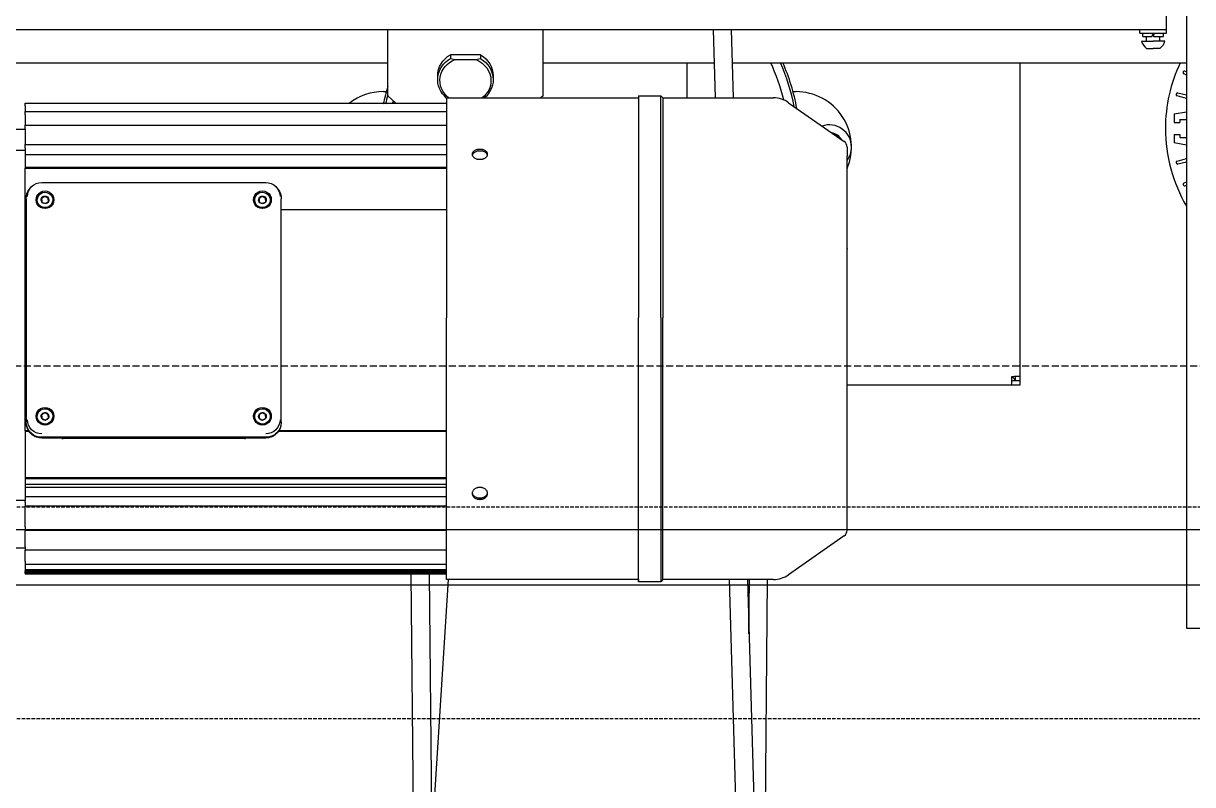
# Model space of a CAD drawing. Extents: x -1899985 to 1774885, y 556286 to 2175695.
# Drawn here: x -613982 to -613154, y 577311 to 577850 of the extents above; entities that cross this region are included whole.
import ezdxf

# ---------------------------------------------------------------- set-up
doc = ezdxf.new("R2010")
doc.units = 0
doc.header["$LTSCALE"] = 10
doc.header["$MEASUREMENT"] = 0
doc.linetypes.add('20剖面图$0$__DASH', pattern=[0.35, 0.25, -0.1])
doc.linetypes.add('20剖面图$0$DASH', pattern=[0.35, 0.25, -0.1])
for name, color, linetype in [('20剖面图$0$A-LIN-V', 9, 'Continuous'), ('20剖面图$0$EWHS5T6M-1', 7, 'Continuous'), ('20剖面图$0$EWHS5T6M-3', 7, 'Continuous'), ('20剖面图$0$FHSGH10105-主梁-06', 7, 'Continuous'), ('20剖面图$0$S-SB', 21, 'Continuous'), ('20剖面图$0$零件1^葫芦小车', 7, 'Continuous'), ('A-LIN-V', 9, 'Continuous')]:
    doc.layers.add(name, color=color, linetype=linetype)
doc.layers.add('20剖面图$0$A-加建区域', color=47, linetype='Continuous', plot=False)

# ---------------------------------------------------------------- blocks, each defined once
blk = doc.blocks.new('20剖面图$0$w432424324')
at = {"layer": '20剖面图$0$A-加建区域', "linetype": '20剖面图$0$DASH'}
for points in [[(-750464.66, 577507.45), (-768794.66, 577507.45)], [(-750464.66, 577357.45), (-768794.66, 577357.45)]]:
    blk.add_lwpolyline(points, dxfattribs=at)
blk = doc.blocks.new('20剖面图$0$吊车5')
at = {"color": 3}
blk.add_line((1560515.69, -79801.8), (1560515.69, -79803.37), dxfattribs=at)
at = {"layer": '20剖面图$0$EWHS5T6M-1', "color": 3, "linetype": 'Continuous'}
for p, q in [((1560550.26, -79460.49), (1560550.26, -79435.62)), ((1560785.97, -79658.02), (1560785.97, -79435.62)), ((1560785.97, -79663.89), (1560785.97, -79435.62)), ((1560903.83, -79435.62), (1560903.83, -79836.34)), ((1560903.83, -79444.34), (1560902.07, -79443.55)), ((1560902.91, -79441.52), (1560903.83, -79441.87)), ((1560334.98, -79456.05), (1560337.1, -79456.05)), ((1560625.14, -79456.05), (1560627.26, -79456.05)), ((1560903.83, -79460.82), (1560897.22, -79459.05)), ((1560897.73, -79456.91), (1560903.83, -79458.21)), ((1560895.11, -79471.89), (1560903.83, -79470.35)), ((1560895.11, -79471.89), (1560895.11, -79477.82)), ((1560899.04, -79475.82), (1560903.83, -79475.82)), ((1560899.04, -79475.82), (1560899.04, -79477.82)), ((1560895.11, -79477.82), (1560899.04, -79477.82)), ((1560895.11, -79486.47), (1560895.11, -79492.4)), ((1560895.11, -79486.47), (1560899.04, -79486.47)), ((1560903.83, -79493.94), (1560895.11, -79492.4)), ((1560899.04, -79486.47), (1560899.04, -79488.47)), ((1560899.04, -79488.47), (1560903.83, -79488.47)), ((1560897.22, -79505.24), (1560903.83, -79503.47)), ((1560903.83, -79506.08), (1560897.73, -79507.38)), ((1560902.07, -79520.74), (1560903.83, -79519.95)), ((1560903.83, -79522.42), (1560902.91, -79522.77)), ((1560903.83, -79537.26), (1560903.83, -79836.34)), ((1560781.67, -79659.59), (1560780.1, -79658.02)), ((1560780.1, -79658.02), (1560781.67, -79658.02)), ((1560780.1, -79659.59), (1560780.1, -79658.02)), ((1560781.67, -79659.59), (1560780.1, -79658.02)), ((1560780.1, -79663.89), (1560780.1, -79659.59)), ((1560785.97, -79658.02), (1560781.67, -79658.02)), ((1560782.83, -79660.75), (1560782.83, -79658.02)), ((1560785.97, -79660.75), (1560785.97, -79658.02)), ((1560663.41, -79663.89), (1560780.1, -79663.89)), ((1560663.41, -79663.89), (1560785.97, -79663.89)), ((1560780.1, -79660.75), (1560785.97, -79660.75)), ((1560780.1, -79663.89), (1560785.97, -79663.89)), ((1560782.83, -79660.75), (1560785.97, -79660.75)), ((1560785.97, -79663.89), (1560785.97, -79660.75))]:
    blk.add_line(p, q, dxfattribs=at)
for centre, radius, start, end in [((1560481.12, -79495.34), 141.43, 13.64737, 24.97497), ((1560481.12, -79495.34), 147.71, 11.18409, 23.84447), ((1560481.12, -79495.34), 149.29, 10.55906, 23.57818), ((1560998.12, -79482.15), 109.21, 154.78765, 180), ((1560998.12, -79482.15), 109.21, 154.78765, 180), ((1560902.52, -79442.55), 1.1, 69, 246), ((1560481.12, -79495.34), 149.29, 163.31441, 168.24061), ((1560334.98, -79495.34), 39.29, 90, 127.58862), ((1560481.12, -79495.34), 147.71, 165.4857, 168.1137), ((1560627.26, -79495.34), 39.29, 336.92608, 90), ((1560897.5, -79457.99), 1.1, 78, 255), ((1560650.83, -79495.34), 15.71, 0, 108.97673), ((1560650.83, -79495.34), 10.21, 29.79507, 80.20493), ((1560998.12, -79482.15), 109.21, 180, 210.30979), ((1560998.12, -79482.15), 109.21, 180, 210.30979), ((1560650.83, -79495.34), 9.43, 43.57639, 66.42361), ((1560650.83, -79495.34), 15.71, 323.13011, 0), ((1560897.5, -79506.3), 1.1, 105, 282), ((1560902.52, -79521.74), 1.1, 114, 291)]:
    blk.add_arc(centre, radius, start, end, dxfattribs=at)
for points in [[(1560782.83, -79660.74), (1560782.83, -79660.55), (1560782.71, -79660.36), (1560782.28, -79659.98), (1560781.98, -79659.78), (1560781.67, -79659.59)], [(1560781.67, -79659.59), (1560781.86, -79659.9), (1560782.06, -79660.2), (1560782.44, -79660.63), (1560782.63, -79660.75), (1560782.82, -79660.75)]]:
    blk.add_open_spline(points, degree=3, knots=[0, 0, 0, 0, 0.5, 0.5, 1, 1, 1, 1], dxfattribs=at)
at = {"layer": '20剖面图$0$EWHS5T6M-3', "color": 3, "linetype": 'Continuous'}
for p, q in [((1560889.69, -79412.05), (1560889.69, -79370.41)), ((1560903.83, -79393.19), (1560903.83, -79836.34)), ((1559975.12, -79412.05), (1560889.69, -79412.05)), ((1560338.12, -79459.12), (1560338.12, -79412.05)), ((1560448.12, -79459.12), (1560448.12, -79412.05)), ((1560870.83, -79414.57), (1560870.83, -79412.05)), ((1560870.83, -79414.57), (1560889.69, -79414.57)), ((1560872.96, -79417.08), (1560872.96, -79414.57)), ((1560872.96, -79417.08), (1560879.27, -79417.08)), ((1560875.55, -79419.83), (1560875.55, -79417.08)), ((1560879.95, -79414.57), (1560879.27, -79417.08)), ((1560880.58, -79417.08), (1560881.25, -79414.57)), ((1560880.58, -79417.08), (1560887.57, -79417.08)), ((1560884.98, -79419.83), (1560884.98, -79417.08)), ((1560887.57, -79417.08), (1560887.57, -79414.57)), ((1560889.69, -79414.57), (1560889.69, -79412.05)), ((1560872.01, -79420.22), (1560880.26, -79420.22)), ((1560875.55, -79425.41), (1560880.26, -79425.41)), ((1560888.51, -79420.22), (1560880.26, -79420.22)), ((1560884.98, -79425.41), (1560880.26, -79425.41)), ((1560883.89, -79425.41), (1560883.9, -79425.41)), ((1560403.78, -79429.92), (1560382.46, -79429.92)), ((1560382.46, -79429.92), (1560382.46, -79432.58)), ((1560382.46, -79432.58), (1560385.75, -79433.24)), ((1560385.75, -79433.24), (1560400.49, -79433.24)), ((1560400.49, -79433.24), (1560403.78, -79432.58)), ((1560403.78, -79429.92), (1560403.78, -79432.58)), ((1560373.48, -79447.53), (1560373.48, -79444.87)), ((1560412.76, -79444.87), (1560412.76, -79447.53)), ((1560338.12, -79459.12), (1560343.74, -79464.21)), ((1560379.76, -79460.49), (1560379.76, -79616.27)), ((1560379.76, -79460.49), (1560515.69, -79460.49)), ((1560448.12, -79459.12), (1560446.61, -79460.49)), ((1560515.69, -79458.91), (1560515.69, -79616.13)), ((1560515.69, -79458.91), (1560531.41, -79458.91)), ((1560531.41, -79616.13), (1560531.41, -79458.91)), ((1560531.41, -79458.91), (1560532.98, -79460.49)), ((1560532.98, -79460.49), (1560532.98, -79616.27)), ((1560532.98, -79460.49), (1560611.23, -79460.49)), ((1560081.19, -79466.13), (1560081.19, -79464.21)), ((1560081.19, -79464.21), (1560379.76, -79464.21)), ((1560081.19, -79466.13), (1560081.19, -79470.1)), ((1560622.04, -79463.9), (1560661.39, -79491.45)), ((1560081.19, -79472.29), (1560081.19, -79470.1)), ((1560081.19, -79470.1), (1560379.76, -79470.1)), ((1560081.19, -79472.29), (1560081.19, -79479.92)), ((1560065.48, -79482.64), (1560081.19, -79482.64)), ((1560081.19, -79482.37), (1560081.19, -79479.92)), ((1560081.19, -79479.92), (1560379.76, -79479.92)), ((1560081.19, -79482.37), (1560081.19, -79493.42)), ((1560081.19, -79496.11), (1560081.19, -79493.42)), ((1560081.19, -79493.42), (1560379.76, -79493.42)), ((1560056.05, -79497.5), (1560081.19, -79497.5)), ((1560081.19, -79496.11), (1560081.19, -79497.5)), ((1560081.19, -79497.5), (1560081.19, -79497.66)), ((1560081.19, -79497.66), (1560081.19, -79510.27)), ((1560081.19, -79500.67), (1560379.76, -79500.67)), ((1560663.41, -79495.31), (1560663.41, -79501.89)), ((1560663.41, -79501.99), (1560663.41, -79501.89)), ((1560663.41, -79567.3), (1560663.41, -79501.99)), ((1560379.76, -79509.87), (1560081.19, -79509.87)), ((1560081.19, -79511.11), (1560081.19, -79510.27)), ((1560081.19, -79510.27), (1560379.76, -79510.27)), ((1560081.19, -79539.81), (1560081.19, -79511.11)), ((1560084.17, -79525.4), (1560084.9, -79524.43)), ((1560092.98, -79520.4), (1560251.69, -79520.4)), ((1560259.77, -79524.43), (1560260.5, -79525.4)), ((1560081.98, -79531.97), (1560081.98, -79690.08)), ((1560089.83, -79533.29), (1560089.83, -79532.8)), ((1560095.19, -79530.31), (1560092.91, -79531.79)), ((1560095.19, -79530.31), (1560095.19, -79530.03)), ((1560097.62, -79531.54), (1560095.19, -79530.31)), ((1560097.62, -79531.54), (1560097.62, -79531.26)), ((1560097.76, -79534.25), (1560097.62, -79531.54)), ((1560100.83, -79532.8), (1560100.83, -79533.29)), ((1560243.83, -79533.29), (1560243.83, -79532.8)), ((1560249.19, -79530.31), (1560246.91, -79531.79)), ((1560249.19, -79530.31), (1560249.19, -79530.03)), ((1560251.62, -79531.54), (1560249.19, -79530.31)), ((1560251.62, -79531.54), (1560251.62, -79531.26)), ((1560251.76, -79534.25), (1560251.62, -79531.54)), ((1560254.83, -79532.8), (1560254.83, -79533.29)), ((1560262.69, -79690.08), (1560262.69, -79531.97)), ((1560081.19, -79696.35), (1560081.19, -79539.81)), ((1560081.98, -79539.81), (1560081.19, -79539.81)), ((1560379.76, -79539.81), (1560262.69, -79539.81)), ((1560903.83, -79537.26), (1560903.83, -79836.34)), ((1560663.41, -79567.3), (1560663.41, -79567.58)), ((1560663.41, -79619.3), (1560663.41, -79567.58)), ((1560379.76, -79801.8), (1560379.76, -79616.27)), ((1560515.69, -79803.37), (1560515.69, -79616.13)), ((1560531.41, -79616.13), (1560531.41, -79803.37)), ((1560532.98, -79801.8), (1560532.98, -79616.27)), ((1560663.41, -79672.89), (1560663.41, -79619.3)), ((1560663.41, -79672.89), (1560663.41, -79663.89)), ((1560663.41, -79751.03), (1560663.41, -79673.2)), ((1560663.41, -79751.03), (1560663.41, -79673.2)), ((1560095.19, -79683.72), (1560092.91, -79685.2)), ((1560095.19, -79683.72), (1560095.19, -79683.45)), ((1560097.62, -79684.95), (1560095.19, -79683.72)), ((1560249.19, -79683.72), (1560246.91, -79685.2)), ((1560249.19, -79683.72), (1560249.19, -79683.45)), ((1560251.62, -79684.95), (1560249.19, -79683.72)), ((1560082.33, -79692.92), (1560082.2, -79692.27)), ((1560089.83, -79686.7), (1560089.83, -79686.21)), ((1560097.62, -79684.95), (1560097.62, -79684.68)), ((1560097.76, -79687.66), (1560097.62, -79684.95)), ((1560100.83, -79686.21), (1560100.83, -79686.7)), ((1560243.83, -79686.7), (1560243.83, -79686.21)), ((1560251.62, -79684.95), (1560251.62, -79684.68)), ((1560251.76, -79687.66), (1560251.62, -79684.95)), ((1560254.83, -79686.21), (1560254.83, -79686.7)), ((1560262.47, -79692.27), (1560262.34, -79692.92)), ((1560081.19, -79696.35), (1560081.19, -79696.9)), ((1560083.67, -79696.35), (1560081.19, -79696.35)), ((1560084.03, -79696.9), (1560081.19, -79696.9)), ((1560081.19, -79696.9), (1560081.19, -79728.77)), ((1560251.69, -79701.04), (1560092.98, -79701.04)), ((1560379.76, -79696.9), (1560260.64, -79696.9)), ((1560379.76, -79696.35), (1560260.99, -79696.35)), ((1560251.69, -79701.59), (1560092.98, -79701.59)), ((1560236.52, -79701.84), (1560108.15, -79701.84)), ((1560081.19, -79728.77), (1560081.19, -79729.87)), ((1560081.19, -79729.46), (1560081.19, -79745.53)), ((1560379.76, -79729.87), (1560081.19, -79729.87)), ((1560379.76, -79730.49), (1560081.19, -79730.49)), ((1560081.19, -79734.35), (1560379.76, -79734.35)), ((1560081.19, -79736.33), (1560379.76, -79736.33)), ((1560081.19, -79745.77), (1560056.05, -79745.77)), ((1560081.19, -79743.07), (1560379.76, -79743.07)), ((1560081.19, -79745.53), (1560081.19, -79745.77)), ((1560081.19, -79747.04), (1560081.19, -79745.77)), ((1560081.19, -79747.04), (1560081.19, -79749.95)), ((1560081.19, -79764.44), (1560081.19, -79749.95)), ((1560379.76, -79749.95), (1560081.19, -79749.95)), ((1560663.41, -79766.98), (1560663.41, -79751.19)), ((1560663.41, -79766.98), (1560663.41, -79751.19)), ((1560081.19, -79764.44), (1560081.19, -79767.15)), ((1560081.19, -79778.57), (1560081.19, -79767.15)), ((1560379.76, -79767.15), (1560081.19, -79767.15)), ((1560661.39, -79770.84), (1560622.04, -79798.39)), ((1560661.39, -79770.84), (1560622.04, -79798.39)), ((1560081.19, -79779.64), (1560065.48, -79779.64)), ((1560081.19, -79779.64), (1560065.48, -79779.64)), ((1560081.19, -79778.57), (1560081.19, -79781.04)), ((1560081.19, -79779.64), (1560081.19, -79781.04)), ((1560081.19, -79789.06), (1560081.19, -79781.04)), ((1560379.76, -79781.04), (1560081.19, -79781.04)), ((1560081.19, -79789.06), (1560081.19, -79781.04)), ((1560081.19, -79789.06), (1560081.19, -79791.28)), ((1560081.19, -79789.06), (1560081.19, -79791.28)), ((1560081.19, -79791.28), (1560081.19, -79794.91)), ((1560379.76, -79791.28), (1560081.19, -79791.28)), ((1560081.19, -79791.28), (1560081.19, -79794.91)), ((1560081.19, -79794.91), (1560081.19, -79795.56)), ((1560379.76, -79794.91), (1560081.19, -79794.91)), ((1560081.19, -79794.91), (1560081.19, -79795.56)), ((1560081.19, -79796.72), (1560081.19, -79795.56)), ((1560379.76, -79795.56), (1560081.19, -79795.56)), ((1560081.19, -79796.72), (1560081.19, -79795.56)), ((1560379.76, -79796.72), (1560081.19, -79796.72)), ((1560081.19, -79797.37), (1560081.19, -79796.72)), ((1560081.19, -79797.37), (1560081.19, -79796.72)), ((1560379.76, -79797.37), (1560081.19, -79797.37)), ((1560081.19, -79797.37), (1560081.19, -79798.08)), ((1560081.19, -79797.37), (1560081.19, -79798.08)), ((1560379.76, -79798.08), (1560081.19, -79798.08)), ((1560379.76, -79798.08), (1560081.19, -79798.08)), ((1560379.76, -79801.8), (1560379.76, -79798.08)), ((1560515.69, -79801.8), (1560379.76, -79801.8)), ((1560515.69, -79801.8), (1560379.76, -79801.8)), ((1560531.41, -79803.37), (1560515.69, -79803.37)), ((1560531.41, -79803.37), (1560515.69, -79803.37)), ((1560532.98, -79801.8), (1560531.41, -79803.37)), ((1560532.98, -79801.8), (1560531.41, -79803.37)), ((1560611.23, -79801.8), (1560532.98, -79801.8)), ((1560611.23, -79801.8), (1560532.98, -79801.8)), ((1560903.83, -79836.34), (1560916.41, -79836.34)), ((1560903.83, -79836.34), (1561092.41, -79836.34))]:
    blk.add_line(p, q, dxfattribs=at)
for centre, radius, start, end in [((1560880.26, -79418.4), 8.45, 192.48547, 236.08829), ((1560875.16, -79419.83), 0.393, 270, 0), ((1560885.37, -79419.83), 0.393, 180, 270), ((1560880.26, -79418.4), 8.45, 303.91171, 347.51453), ((1560611.23, -79479.34), 18.86, 55, 90), ((1560658.69, -79495.31), 4.71, 0, 55), ((1560657.88, -79501.99), 5.52, 359.99995, 1.29498), ((1560075.11, -79501.55), 34.84, 300.70928, 305.18085), ((1560638.79, -79503.72), 546.59, 182.91433, 183.19856), ((1560109.09, -79505.57), 32.83, 240.75922, 245.50678), ((1560111.22, -79501.41), 32.81, 240.75757, 245.50843), ((1560077.67, -79505.46), 34.88, 300.71139, 305.17874), ((1560636.53, -79503.85), 539.61, 182.91249, 183.2004), ((1560229.11, -79501.55), 34.84, 300.70928, 305.18085), ((1560792.79, -79503.72), 546.59, 182.91433, 183.19856), ((1560263.09, -79505.57), 32.83, 240.75922, 245.50678), ((1560265.22, -79501.41), 32.81, 240.75757, 245.50843), ((1560231.67, -79505.46), 34.88, 300.71139, 305.17874), ((1560790.53, -79503.85), 539.61, 182.91249, 183.2004), ((1560632.75, -79567.58), 30.66, 359.99924, 0.54962), ((1560632.75, -79672.9), 30.66, 359.45039, 0.00076), ((1560632.75, -79672.9), 30.66, 359.45039, 0.00076), ((1560075.11, -79654.97), 34.84, 300.70928, 305.18085), ((1560111.22, -79654.82), 32.81, 240.75757, 245.50843), ((1560229.11, -79654.97), 34.84, 300.70928, 305.18085), ((1560265.22, -79654.82), 32.81, 240.75757, 245.50843), ((1560638.79, -79657.14), 546.59, 182.91433, 183.19856), ((1560109.09, -79658.99), 32.83, 240.75922, 245.50678), ((1560077.67, -79658.88), 34.88, 300.71139, 305.17874), ((1560636.53, -79657.26), 539.61, 182.91249, 183.2004), ((1560792.79, -79657.14), 546.59, 182.91433, 183.19856), ((1560263.09, -79658.99), 32.83, 240.75922, 245.50678), ((1560231.67, -79658.88), 34.88, 300.71139, 305.17874), ((1560790.53, -79657.26), 539.61, 182.91249, 183.2004), ((1560107.97, -79698.72), 3.12, 258.83199, 273.3239), ((1560236.7, -79698.72), 3.12, 266.67523, 281.16889), ((1560657.88, -79751.03), 5.52, 358.70502, 0.00005), ((1560657.88, -79751.03), 5.52, 358.70502, 0.00005), ((1560658.69, -79766.98), 4.71, 305, 0), ((1560658.69, -79766.98), 4.71, 305, 0), ((1560611.23, -79782.94), 18.86, 270, 305), ((1560611.23, -79782.94), 18.86, 270, 305)]:
    blk.add_arc(centre, radius, start, end, dxfattribs=at)
at = {"layer": '20剖面图$0$EWHS5T6M-3', "color": 3, "linetype": 'Continuous', "extrusion": (0, 0, -1)}
for centre, major_axis, ratio, start_param, end_param in [((1560393.12, -79447.53), (19.64, 0), 0.906308, 2.318559, 4.138876), ((1560393.12, -79444.87), (19.64, 0), 0.906308, 3.141593, 4.138876), ((1560393.12, -79448.2), (18.07, 0), 0.906308, 2.292842, 4.292278), ((1560393.12, -79448.2), (-18.07, 0), 0.906308, 1.990908, 3.141593), ((1560393.12, -79444.87), (19.64, 0), 0.906308, 5.285902, 6.283185), ((1560393.12, -79447.53), (-19.64, 0), 0.906308, 2.144309, 3.141593), ((1560393.12, -79448.2), (18.07, 0), 0.906308, 0, 0.84875), ((1560393.12, -79447.53), (19.64, 0), 0.906308, 0, 0.814997), ((1560275.26, -79425.58), (-78.57, 0), 0.906308, 3.692209, 3.714995), ((1560092.98, -79531.97), (-11, 0), 0.996195, 0, 0.642281), ((1560092.98, -79530.46), (10.09, 0), 0.996195, 3.141593, 4.712389), ((1560095.33, -79532.67), (6.29, 0), 0.996195, 1.570796, 4.712389), ((1560095.33, -79532.8), (-5.5, 0), 0.996195, 1.517654, 4.659247), ((1560095.33, -79532.67), (-6.29, 0), 0.996195, 1.570796, 4.712389), ((1560249.33, -79532.67), (6.29, 0), 0.996195, 1.570796, 4.712389), ((1560249.33, -79532.8), (-5.5, 0), 0.996195, 1.517654, 4.659247), ((1560249.33, -79532.67), (-6.29, 0), 0.996195, 1.570796, 4.712389), ((1560251.69, -79530.46), (10.09, 0), 0.996195, 4.712389, 6.283185), ((1560251.69, -79531.97), (11, 0), 0.996195, 5.640904, 6.283185), ((1560095.33, -79533.29), (5.92, 0), 0.996195, 2.540562, 4.159734), ((1560095.33, -79532.8), (5.5, 0), 0.996195, 1.517654, 4.659247), ((1560095.33, -79533.29), (5.5, 0), 0.996195, 1.517654, 3.141593), ((1560095.33, -79532.74), (2.72, 0), 0.996195, 2.564851, 3.612049), ((1560095.33, -79532.74), (-2.72, 0), 0.996195, 0.470456, 1.517654), ((1560095.33, -79532.74), (2.72, 0), 0.996195, 1.517654, 2.564851), ((1560095.33, -79532.74), (-2.72, 0), 0.996195, 1.517654, 2.564851), ((1560095.33, -79532.74), (2.72, 0), 0.996195, 0.470456, 1.517654), ((1560095.33, -79533.29), (-5.5, 0), 0.996195, 3.141593, 4.659247), ((1560095.33, -79532.74), (-2.72, 0), 0.996195, 2.564851, 3.612049), ((1560095.33, -79533.29), (-5.92, 0), 0.996195, 2.123451, 3.742624), ((1560249.33, -79533.29), (5.92, 0), 0.996195, 2.540562, 4.159734), ((1560249.33, -79532.8), (5.5, 0), 0.996195, 1.517654, 4.659247), ((1560249.33, -79533.29), (5.5, 0), 0.996195, 1.517654, 3.141593), ((1560249.33, -79532.74), (2.72, 0), 0.996195, 2.564851, 3.612049), ((1560249.33, -79532.74), (-2.72, 0), 0.996195, 0.470456, 1.517654), ((1560249.33, -79532.74), (2.72, 0), 0.996195, 1.517654, 2.564851), ((1560249.33, -79532.74), (-2.72, 0), 0.996195, 1.517654, 2.564851), ((1560249.33, -79532.74), (2.72, 0), 0.996195, 0.470456, 1.517654), ((1560249.33, -79533.29), (-5.5, 0), 0.996195, 3.141593, 4.659247), ((1560249.33, -79532.74), (-2.72, 0), 0.996195, 2.564851, 3.612049), ((1560249.33, -79533.29), (-5.92, 0), 0.996195, 2.123451, 3.742624), ((1560095.33, -79686.09), (6.29, 0), 0.996195, 1.570796, 4.712389), ((1560095.33, -79686.7), (5.92, 0), 0.996195, 2.540562, 4.159734), ((1560095.33, -79686.21), (5.5, 0), 0.996195, 1.517654, 4.659247), ((1560095.33, -79686.16), (-2.72, 0), 0.996195, 0.470456, 1.517654), ((1560095.33, -79686.21), (-5.5, 0), 0.996195, 1.517654, 4.659247), ((1560095.33, -79686.16), (-2.72, 0), 0.996195, 1.517654, 2.564851), ((1560095.33, -79686.09), (-6.29, 0), 0.996195, 1.570796, 4.712389), ((1560095.33, -79686.7), (-5.92, 0), 0.996195, 2.123451, 3.742624), ((1560249.33, -79686.09), (6.29, 0), 0.996195, 1.570796, 4.712389), ((1560249.33, -79686.7), (5.92, 0), 0.996195, 2.540562, 4.159734), ((1560249.33, -79686.21), (5.5, 0), 0.996195, 1.517654, 4.659247), ((1560249.33, -79686.16), (-2.72, 0), 0.996195, 0.470456, 1.517654), ((1560249.33, -79686.21), (-5.5, 0), 0.996195, 1.517654, 4.659247), ((1560249.33, -79686.16), (-2.72, 0), 0.996195, 1.517654, 2.564851), ((1560249.33, -79686.09), (-6.29, 0), 0.996195, 1.570796, 4.712389), ((1560249.33, -79686.7), (-5.92, 0), 0.996195, 2.123451, 3.742624), ((1560092.98, -79690.08), (-11, 0), 0.996195, 4.712389, 6.283185), ((1560092.98, -79688.57), (-10.09, 0), 0.996195, 4.712389, 6.283185), ((1560095.33, -79686.7), (5.5, 0), 0.996195, 1.517654, 3.141593), ((1560095.33, -79686.16), (2.72, 0), 0.996195, 2.564851, 3.612049), ((1560095.33, -79686.16), (2.72, 0), 0.996195, 1.517654, 2.564851), ((1560095.33, -79686.16), (2.72, 0), 0.996195, 0.470456, 1.517654), ((1560095.33, -79686.7), (-5.5, 0), 0.996195, 3.141593, 4.659247), ((1560095.33, -79686.16), (-2.72, 0), 0.996195, 2.564851, 3.612049), ((1560249.33, -79686.7), (5.5, 0), 0.996195, 1.517654, 3.141593), ((1560249.33, -79686.16), (2.72, 0), 0.996195, 2.564851, 3.612049), ((1560249.33, -79686.16), (2.72, 0), 0.996195, 1.517654, 2.564851), ((1560249.33, -79686.16), (2.72, 0), 0.996195, 0.470456, 1.517654), ((1560249.33, -79686.7), (-5.5, 0), 0.996195, 3.141593, 4.659247), ((1560249.33, -79686.16), (-2.72, 0), 0.996195, 2.564851, 3.612049), ((1560251.69, -79688.57), (-10.09, 0), 0.996195, 3.141593, 4.712389), ((1560251.69, -79690.08), (11, 0), 0.996195, 6.283185, 7.853982), ((1560092.98, -79690.76), (10.86, 0), 0.996195, 1.570796, 2.940732), ((1560251.69, -79690.76), (10.86, 0), 0.996195, 0.20086, 1.570796)]:
    blk.add_ellipse(centre, major_axis=major_axis, ratio=ratio, start_param=start_param, end_param=end_param, dxfattribs=at)
at = {"layer": '20剖面图$0$EWHS5T6M-3', "color": 3, "linetype": 'Continuous'}
for points, knots in [([(1560403.33, -79496.95), (1560403.23, -79496.95), (1560403.02, -79496.95), (1560402.72, -79496.96), (1560402.41, -79496.99), (1560402.11, -79497.03), (1560401.81, -79497.08), (1560401.52, -79497.13), (1560400.99, -79497.26), (1560400.26, -79497.5), (1560399.42, -79497.93), (1560398.73, -79498.45), (1560398.22, -79499.06), (1560397.9, -79499.72), (1560397.8, -79500.41), (1560397.9, -79501.11), (1560398.22, -79501.78), (1560398.73, -79502.41), (1560399.42, -79502.96), (1560400.25, -79503.42), (1560401.05, -79503.7), (1560401.73, -79503.86), (1560402.25, -79503.95), (1560402.79, -79504.01), (1560403.15, -79504.01), (1560403.33, -79504.02)], [0, 0, 0, 0, 0.017969, 0.035808, 0.053574, 0.071324, 0.089115, 0.107004, 0.125048, 0.18751, 0.2499, 0.312443, 0.374783, 0.437331, 0.499754, 0.56222, 0.624775, 0.687117, 0.749694, 0.81201, 0.874549, 0.905951, 0.937122, 0.96837, 1, 1, 1, 1]), ([(1560403.33, -79498.15), (1560403.05, -79498.16), (1560402.43, -79498.17), (1560401.45, -79498.33), (1560400.4, -79498.64), (1560399.11, -79499.27), (1560398.08, -79500.3), (1560397.83, -79501.22), (1560397.83, -79501.62), (1560397.83, -79501.62)], [0, 0, 0, 0, 0.0498308, 0.1081871, 0.1750598, 0.2504376, 0.3920247, 0.4999332, 0.5001595, 0.5001595, 0.5001595, 0.5001595]), ([(1560403.33, -79504.02), (1560403.42, -79504.01), (1560403.6, -79504.01), (1560403.87, -79504), (1560404.14, -79503.98), (1560404.5, -79503.94), (1560404.93, -79503.86), (1560405.44, -79503.74), (1560405.93, -79503.59), (1560406.55, -79503.34), (1560407.25, -79502.96), (1560407.94, -79502.41), (1560408.45, -79501.78), (1560408.76, -79501.11), (1560408.87, -79500.41), (1560408.76, -79499.72), (1560408.45, -79499.06), (1560407.94, -79498.46), (1560407.25, -79497.93), (1560406.41, -79497.5), (1560405.61, -79497.24), (1560404.93, -79497.09), (1560404.41, -79497.01), (1560403.88, -79496.95), (1560403.51, -79496.95), (1560403.33, -79496.95)], [0, 0, 0, 0, 0.015617, 0.031217, 0.046838, 0.062519, 0.093859, 0.125183, 0.156348, 0.187563, 0.250185, 0.312521, 0.375062, 0.437522, 0.499933, 0.562494, 0.624855, 0.687415, 0.749875, 0.812345, 0.87492, 0.906097, 0.937303, 0.968653, 1, 1, 1, 1]), ([(1560408.83, -79501.62), (1560408.83, -79501.22), (1560408.59, -79500.3), (1560407.49, -79499.2), (1560405.97, -79498.51), (1560404.6, -79498.2), (1560403.73, -79498.16), (1560403.33, -79498.15)], [0.500163, 0.500163, 0.500163, 0.500163, 0.6080037, 0.7495025, 0.8480688, 0.931583, 1, 1, 1, 1]), ([(1560403.33, -79736.57), (1560403.23, -79736.57), (1560403.02, -79736.57), (1560402.72, -79736.59), (1560402.41, -79736.63), (1560402.11, -79736.67), (1560401.81, -79736.73), (1560401.52, -79736.81), (1560400.99, -79736.97), (1560400.26, -79737.27), (1560399.42, -79737.81), (1560398.73, -79738.46), (1560398.22, -79739.21), (1560397.9, -79740.01), (1560397.8, -79740.84), (1560397.9, -79741.66), (1560398.22, -79742.45), (1560398.73, -79743.18), (1560399.42, -79743.81), (1560400.25, -79744.32), (1560401.05, -79744.64), (1560401.73, -79744.83), (1560402.25, -79744.92), (1560402.79, -79744.98), (1560403.15, -79744.99), (1560403.33, -79745)], [0, 0, 0, 0, 0.017969, 0.035808, 0.053574, 0.071324, 0.089115, 0.107004, 0.125048, 0.18751, 0.2499, 0.312443, 0.374783, 0.437331, 0.499754, 0.56222, 0.624775, 0.687117, 0.749694, 0.81201, 0.874549, 0.905951, 0.937122, 0.96837, 1, 1, 1, 1]), ([(1560397.83, -79739.83), (1560397.83, -79740.3), (1560398.08, -79741.4), (1560399.18, -79742.72), (1560400.7, -79743.55), (1560402.07, -79743.93), (1560402.94, -79743.97), (1560403.33, -79743.99)], [0.5001595, 0.5001595, 0.5001595, 0.5001595, 0.6077712, 0.7492495, 0.8479785, 0.9315772, 1, 1, 1, 1]), ([(1560403.33, -79745), (1560403.42, -79745), (1560403.6, -79744.99), (1560403.87, -79744.98), (1560404.14, -79744.95), (1560404.5, -79744.91), (1560404.93, -79744.83), (1560405.44, -79744.69), (1560405.93, -79744.52), (1560406.55, -79744.24), (1560407.25, -79743.81), (1560407.94, -79743.18), (1560408.45, -79742.46), (1560408.76, -79741.67), (1560408.87, -79740.84), (1560408.76, -79740.01), (1560408.45, -79739.21), (1560407.94, -79738.47), (1560407.25, -79737.81), (1560406.41, -79737.27), (1560405.61, -79736.94), (1560404.93, -79736.75), (1560404.41, -79736.65), (1560403.88, -79736.58), (1560403.51, -79736.57), (1560403.33, -79736.57)], [0, 0, 0, 0, 0.015617, 0.031217, 0.046838, 0.062519, 0.093859, 0.125183, 0.156348, 0.187563, 0.250185, 0.312521, 0.375062, 0.437522, 0.499933, 0.562494, 0.624855, 0.687415, 0.749875, 0.812345, 0.87492, 0.906097, 0.937303, 0.968653, 1, 1, 1, 1]), ([(1560403.33, -79743.99), (1560403.62, -79743.98), (1560404.24, -79743.96), (1560405.22, -79743.76), (1560406.27, -79743.39), (1560407.56, -79742.63), (1560408.59, -79741.4), (1560408.83, -79740.31), (1560408.83, -79739.83), (1560408.83, -79739.83)], [0, 0, 0, 0, 0.0496998, 0.1080452, 0.1750266, 0.2506324, 0.3922836, 0.5000874, 0.500163, 0.500163, 0.500163, 0.500163])]:
    blk.add_open_spline(points, degree=3, knots=knots, dxfattribs=at)
at = {"layer": '20剖面图$0$FHSGH10105-主梁-06', "color": 3, "linetype": 'Continuous'}
for p, q in [((1559974.33, -79435.62), (1560338.12, -79435.62)), ((1560448.12, -79435.62), (1560569.42, -79435.62)), ((1560582.06, -79435.62), (1560903.83, -79435.62)), ((1560785.97, -79435.62), (1560899.31, -79435.62)), ((1555503.32, -79766.34), (1563769.29, -79766.34)), ((1555299.54, -79805.62), (1563769.29, -79805.62))]:
    blk.add_line(p, q, dxfattribs=at)
at = {"layer": '20剖面图$0$零件1^葫芦小车', "color": 3, "linetype": 'Continuous'}
for p, q in [((1560570.15, -79460.49), (1560568.73, -79412.05)), ((1560581.37, -79412.05), (1560582.79, -79460.49)), ((1560356.43, -79971.91), (1560354.72, -79798.08)), ((1560367.35, -79798.08), (1560369.15, -79980.43)), ((1560358.53, -80154.75), (1560381.1, -79801.8)), ((1560590.61, -80158.19), (1560580.16, -79801.8)), ((1560592.8, -79801.8), (1560603.27, -80158.71)), ((1560593.93, -79840.2), (1560594.28, -79801.8)), ((1560606.92, -79801.8), (1560605.33, -79973.22))]:
    blk.add_line(p, q, dxfattribs=at)
blk = doc.blocks.new('20剖面图')
at = {"layer": '20剖面图$0$A-加建区域', "linetype": '20剖面图$0$__DASH', "ltscale": 2}
blk.add_line((-592655, 577607.45), (-684013.93, 577607.45), dxfattribs=at)
at = {"layer": '20剖面图$0$A-LIN-V'}
blk.add_blockref('20剖面图$0$w432424324', (149384.66, 0), dxfattribs=at)
at = {"layer": '20剖面图$0$S-SB'}
blk.add_blockref('20剖面图$0$吊车5', (-2174062.34, 657258.07), dxfattribs=at)

msp = doc.modelspace()

# ---------------------------------------------------------------- block references
at = {"layer": 'A-LIN-V'}
msp.add_blockref('20剖面图', (0, 0), dxfattribs=at)

doc.saveas('drawing.dxf')
